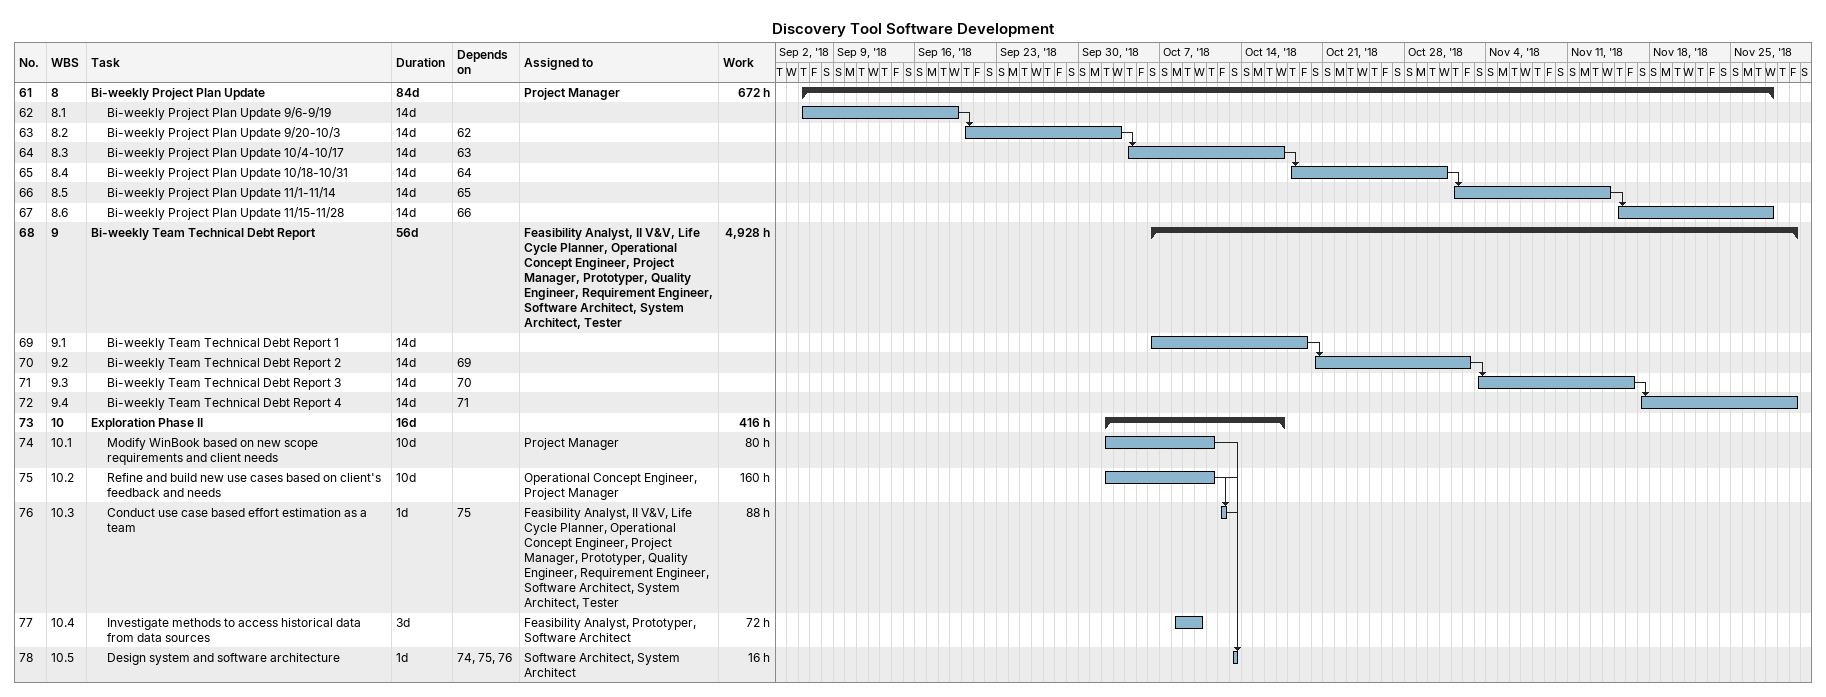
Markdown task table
Discovery Tool Software Development

| ID | WBS | Task | Duration | Start | Finish | Predecessors | Resources | Work (h) |
|---|---|---|---|---|---|---|---|---|
| 61 | 8 | **Bi-weekly Project Plan Update** | 84d | 2018-09-06 | 2018-11-28 |  | Project Manager | 672 |
| 62 | 8.1 | Bi-weekly Project Plan Update 9/6-9/19 | 14d | 2018-09-06 | 2018-09-19 |  |  |  |
| 63 | 8.2 | Bi-weekly Project Plan Update 9/20-10/3 | 14d | 2018-09-20 | 2018-10-03 | 62 |  |  |
| 64 | 8.3 | Bi-weekly Project Plan Update 10/4-10/17 | 14d | 2018-10-04 | 2018-10-17 | 63 |  |  |
| 65 | 8.4 | Bi-weekly Project Plan Update 10/18-10/31 | 14d | 2018-10-18 | 2018-10-31 | 64 |  |  |
| 66 | 8.5 | Bi-weekly Project Plan Update 11/1-11/14 | 14d | 2018-11-01 | 2018-11-14 | 65 |  |  |
| 67 | 8.6 | Bi-weekly Project Plan Update 11/15-11/28 | 14d | 2018-11-15 | 2018-11-28 | 66 |  |  |
| 68 | 9 | **Bi-weekly Team Technical Debt Report** | 56d | 2018-10-06 | 2018-11-30 |  | Feasibility Analyst, II V&V, Life Cycle Planner, Operational Concept Engineer, Project Manager, Prototyper, Quality Engineer, Requirement Engineer, Software Architect, System Architect, Tester | 4928 |
| 69 | 9.1 | Bi-weekly Team Technical Debt Report 1 | 14d | 2018-10-06 | 2018-10-19 |  |  |  |
| 70 | 9.2 | Bi-weekly Team Technical Debt Report 2 | 14d | 2018-10-20 | 2018-11-02 | 69 |  |  |
| 71 | 9.3 | Bi-weekly Team Technical Debt Report 3 | 14d | 2018-11-03 | 2018-11-16 | 70 |  |  |
| 72 | 9.4 | Bi-weekly Team Technical Debt Report 4 | 14d | 2018-11-17 | 2018-11-30 | 71 |  |  |
| 73 | 10 | **Exploration Phase II** | 16d | 2018-10-02 | 2018-10-17 |  |  | 416 |
| 74 | 10.1 | Modify WinBook based on new scope requirements and client needs | 10d | 2018-10-02 | 2018-10-11 |  | Project Manager | 80 |
| 75 | 10.2 | Refine and build new use cases based on client's feedback and needs | 10d | 2018-10-02 | 2018-10-11 |  | Operational Concept Engineer, Project Manager | 160 |
| 76 | 10.3 | Conduct use case based effort estimation as a team | 1d | 2018-10-12 | 2018-10-12 | 75 | Feasibility Analyst, II V&V, Life Cycle Planner, Operational Concept Engineer, Project Manager, Prototyper, Quality Engineer, Requirement Engineer, Software Architect, System Architect, Tester | 88 |
| 77 | 10.4 | Investigate methods to access historical data from data sources | 3d | 2018-10-08 | 2018-10-10 |  | Feasibility Analyst, Prototyper, Software Architect | 72 |
| 78 | 10.5 | Design system and software architecture | 1d | 2018-10-13 | 2018-10-13 | 74, 75, 76 | Software Architect, System Architect | 16 |
